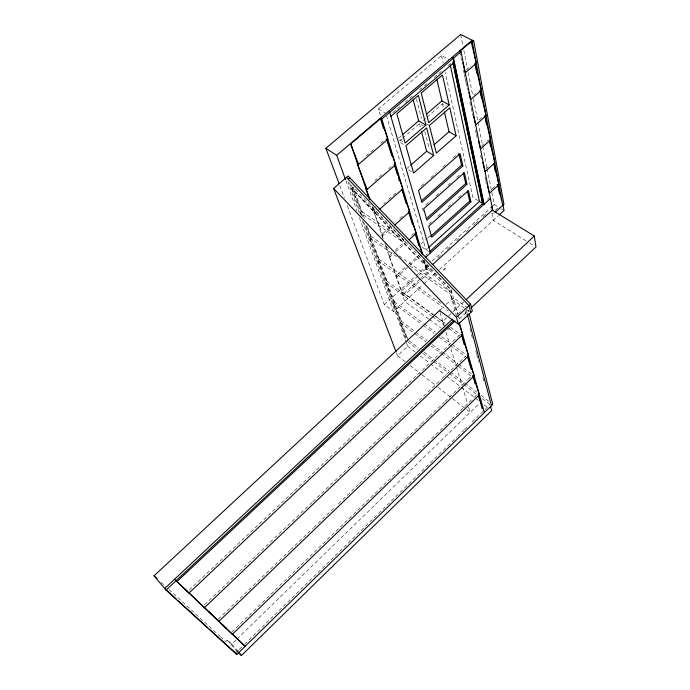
<?xml version="1.0" encoding="UTF-8"?>
<svg xmlns="http://www.w3.org/2000/svg" width="690" height="690" viewBox="0 0 690 690"><rect width="100%" height="100%" fill="white"/><g stroke="black" fill="none" stroke-linecap="round" stroke-linejoin="round"><path stroke-width="0.52" stroke-dasharray="3.45 2.59" d="M236.316 652.3L238.576 650.092M239.335 649.359L242.354 646.409M244.631 644.184L273.939 615.566M274.715 614.816L456.754 437.106M457.522 436.347L463.697 430.327M464.465 429.577L469.096 425.057M472.176 422.038L482.974 411.499M485.105 409.429L490.055 404.59M237.981 651.446L231.719 644.158L236.36 639.647M237.136 638.897L479.119 403.607M231.866 632.075L450.898 419.908M451.674 419.166L473.34 398.173M474.116 397.423L477.989 393.671M231.719 644.158L227.321 640.096L225.768 641.596L221.041 637.258M218.29 619.206L289.653 550.655M290.43 549.904L312.924 528.298M313.691 527.548L335.418 506.684M338.514 503.709L358.679 484.337M359.456 483.587L381.95 461.981M382.726 461.239L405.22 439.625M405.996 438.883L420.736 424.721M421.512 423.979L428.49 417.269M429.266 416.527L444.006 402.373M444.783 401.623L467.277 380.018M468.053 379.267L471.925 375.541M204.602 604.742L295.734 517.966M296.519 517.224L312.096 502.389M312.872 501.647L368.175 448.983M368.96 448.241L384.537 433.406M385.313 432.665L400.89 417.829M401.675 417.088L441.393 379.267M442.178 378.525L465.543 356.273M189.163 590.088L460.368 334.271M447.405 330.062L449.759 327.853M459.169 319.03L468.57 310.215M458.108 313.907L462.904 309.413M405.159 361.672L397.561 355.755L407.704 346.302L406.608 343.266M444.015 325.473L442.808 321.437L452.183 312.682M452.968 311.949L463.913 301.728M439.521 310.595L443.368 307.024M446.309 304.29L453.356 297.744L467.527 307.688L468.614 311.846M456.582 316.175L449.57 291.085L451.113 289.653L358.36 192.493M458.35 315.77L450.466 294.311L452.01 292.879L450.906 289.852L402.391 241.655L351.676 188.336L403.961 240.249L402.391 241.655L360.413 212.874L361.948 211.528L350.994 186.783M407.963 339.842L400.002 322.506L401.313 321.298L392.946 302.97L394.301 301.737L385.494 282.348L386.892 281.089L377.62 260.527L379.06 259.242L369.271 237.403L370.754 236.092L366.019 225.449M347.346 205.767L384.278 304.583L393.619 311.561L423.005 284.66M423.677 284.047L435.709 273.024M439.487 269.566L498.456 215.591M419.925 279.088L402.494 295.001L403.685 295.872L421.133 279.933M420.719 278.363L427.058 272.576L423.022 259.224M495.351 210.252L497.68 208.121M421.918 279.209L428.266 273.421L423.289 259.164M384.278 304.583L415.346 276.302M416.139 275.577L428.085 264.693M432.069 261.07L491.013 207.405M491.815 206.681L494.204 204.507L487.338 169.662M417.89 276.017L401.192 291.232L435.002 315.779M418.683 275.301L429.051 265.848M437.736 257.939L441.747 254.291M447.215 249.306L451.286 245.597M456.694 240.672L460.825 236.903M466.164 232.038L470.364 228.209M473.547 225.311L475.134 223.862M475.643 223.405L479.912 219.515M483.086 216.626L487.485 212.615M425.894 268.729L427.11 269.566L429.473 267.41M425.609 255.369L427.076 254.032M487.571 199.186L489.158 197.745M403.685 295.872L395.913 275.897L407.747 265.193M408.54 264.477L420.374 253.773M492.082 188.905L496.86 184.592M427.61 248.374L426.015 249.815L386.693 116.429M395.913 275.897L397.13 276.768L408.972 266.047M409.765 265.339L421.607 254.619M421.124 243.975L426.696 238.956M427.49 238.24L429.879 236.092M429.007 224.06L432.182 221.214M437.745 216.22L441.712 212.658M448.069 206.957L452.83 202.679M458.393 197.694L463.163 193.416M397.13 276.768L388.988 255.792L392.136 252.971M395.284 250.151L405.513 240.982M411.809 235.342L414.957 232.521M486.01 168.852L488.279 166.825M388.988 255.792L390.23 256.663L394.956 252.428M395.741 251.721L405.979 242.544M425.618 205.12L430.396 200.868M435.977 195.9L440.755 191.648M447.922 185.265L451.113 182.427M456.685 177.459L459.876 174.63M383.243 238.602L381.691 234.591L390.333 226.915M399.769 218.549L403.702 215.064M481.491 146.064L483.819 143.994M486.924 141.243L488.477 139.872M381.691 234.591L382.959 235.463L391.61 227.786M421.228 186.119L424.428 183.299M430.819 177.649L436.416 172.707M442.816 167.058L446.016 164.237M453.209 157.889L458.807 152.947M382.959 235.463L373.98 212.209L375.602 210.786M383.7 203.679L385.322 202.256M388.556 199.419L397.466 191.596M479.119 119.939L484.708 115.04M373.98 212.209L375.274 213.081L376.852 211.701M406.634 168.714L409.834 165.919M374.756 180.806L382.053 174.466M388.548 168.834L393.412 164.617M473.814 94.858L475.341 93.529M399.545 140.795L401.925 138.742M402.727 138.052L419.434 123.657L423.039 125.761M422.987 120.595L426.248 117.783M427.067 117.084L442.549 103.742L446.189 105.768M398.742 138.026L401.934 135.275M366.157 155.811L374.291 148.833M380.802 143.253L385.693 139.061M466.207 70.044L470.916 66.007M392.748 112.746L400.062 106.519M404.944 102.37L412.266 96.143M419.589 89.916L428.533 82.308M434.226 77.47L443.17 69.854M448.052 65.705L452.933 61.557M380.285 115.126L378.43 108.977L441.54 55.614L449.112 59.564M426.679 123.915L429.387 125.485M378.43 108.977L385.779 113.324M399.734 139.794L403.305 141.959M400.528 142.571L404.099 144.736M494.204 204.507L500.448 208.32M501.337 208.863L504.019 210.502M478.265 200.721L472.823 197.375L445.248 72.415M492.246 213.081L493.488 213.848M525.987 240.758L493.255 220.352L491.642 212.373M529.618 243.027L534.164 245.856M408.368 169.8L411.852 171.983M421.97 247.063L428.395 251.427M361.948 211.528L403.961 240.249M427.058 272.576L428.266 273.421M370.754 236.092L390.186 249.677M399.018 255.843L452.01 292.879M369.271 237.403L396.629 256.577M409.869 265.857L450.466 294.311M451.829 299.167L465.612 308.87M466.466 309.474L470.778 312.501M379.06 259.242L441.798 303.971M377.62 260.527L448.155 310.949M435.864 316.408L442.808 321.437M386.892 281.089L432.992 314.562M433.863 315.192L445.171 323.403M450.398 327.198L460.834 334.771M385.494 282.348L431.569 315.882M432.44 316.52L444.61 325.378M448.957 328.544L459.393 336.134M428.697 318.987L404.702 301.418L384.813 243.673M429.56 319.608L440.694 327.767M394.301 301.737L423.522 323.317M424.376 323.946L435.554 332.201M441.565 336.642L451.018 343.62M451.881 344.258L466.492 355.048M392.946 302.97L422.151 324.585M423.005 325.223L434.174 333.486M439.332 337.307L449.639 344.931M450.492 345.569L465.957 357.015M401.313 321.298L415.07 331.605M415.923 332.252L427.101 340.636M432.259 344.5L441.712 351.589M442.566 352.236L458.039 363.837M458.902 364.475L471.796 374.144M400.002 322.506L413.741 332.839M414.604 333.486L425.773 341.878M430.922 345.75L440.375 352.849M441.229 353.496L457.556 365.76M458.41 366.407L471.296 376.093M408.816 340.489L419.02 348.252M424.117 352.133L449.63 371.531M450.484 372.177L476.842 392.231M481.077 395.456L489.443 401.822M407.54 341.679L417.735 349.451M422.832 353.34L433.035 361.112M433.881 361.758L448.327 372.773M449.181 373.419L462.774 383.787M463.628 384.434L477.221 394.801M482.267 398.648L489.788 404.383M407.704 346.302L415.337 352.15M420.426 356.049L429.749 363.19M430.595 363.837L445.852 375.524M446.706 376.171L460.264 386.564M461.118 387.211L474.677 397.604M475.531 398.251L478.92 400.847M484.009 404.745L487.407 407.35M410.222 365.622L421.193 374.178M422.03 374.834L437.219 386.676M438.064 387.332L451.57 397.863M452.416 398.518L465.914 409.049M466.759 409.705L470.132 412.335L467.967 405.142M161.115 582.334L165.841 586.664M168.998 589.553L220.248 636.534M357.618 191.717L353.168 187.05L351.581 188.422L449.57 291.085M227.321 640.096L237.119 651.515M360.413 212.874L362.569 217.712M385.184 243.622L390.23 256.663M373.005 207.198L375.274 213.081M396.414 352.745L397.561 355.755M339.808 185.601L344.336 197.694M345.871 180.53L356.885 210.769M359.456 217.824L393.619 311.561M347.941 181.384L359.309 212.753M362.233 220.809L406.238 342.257M351.365 185.067L363.38 218.471M365.933 225.552L406.729 338.902M349.589 182.885L361.12 214.832M363.596 221.68L406.686 341.032M353.125 186.93L364.38 218.325M367.287 226.423L407.238 337.815M371.945 206.293L382.726 237.619M424.178 259.845L427.11 269.566M440.142 312.648L443.851 324.981M446.016 332.175L449.725 344.508M450.967 348.623L456.219 366.088M456.53 367.115L462.093 385.615M462.404 386.642L467.656 404.116M422.427 207.957L423.608 212.097M451.113 289.653L457.936 314.269M458.22 315.304L459.652 320.462M465.224 311.121L466.328 315.287M469.907 328.742L472.676 339.17M475.712 350.589L476.54 353.703M476.79 354.651L478.748 362.009M482.845 377.447L483.949 381.587M466.259 310.172L467.354 314.321M419.434 123.657L420.503 127.745M416.45 99.093L421.452 118.482M424.807 131.531L429.292 148.937M442.549 103.742L443.506 107.89M441.54 55.614L443.161 62.971M459.816 52.035L461.515 60.479M463.43 69.983L464.068 73.149M464.267 74.123L464.922 77.375M465.095 78.237L465.767 81.601M465.923 82.36L467.475 90.045M469.873 101.991L472.572 115.385M475.548 130.168L476.186 133.334M476.402 134.395L477.04 137.56M480.628 155.362L481.292 158.674M484.992 177.063L485.613 180.15M485.82 181.177L486.45 184.273M460.722 34.5L463.007 46.118M463.835 50.336L467.372 68.293M468.208 72.51L472.572 94.685M473.409 98.912L477.773 121.086M477.98 122.139L482.56 145.374M482.767 146.427L487.131 168.601"/><path stroke-width="1.03" d="M237.843 652.179L241.457 655.5L491.659 410.602L490.555 406.462M440.013 310.146L154.017 575.822L166.031 590.097L236.791 654.482L492.789 404.366L469.157 313.924M176.864 581.687L454.952 321.057M470.925 308.007L535.983 246.994L534.284 236.032L491.944 209.933M439.521 310.595L458.376 324.153L472.322 311.052L470.563 304.195L348.088 175.959L333.589 188.405L396.026 351.745M452.597 319.056L164.677 588.492L176.623 599.369M458.376 324.153L456.478 317.383L470.563 304.195M166.031 590.097L453.822 320.531M466.259 299.538L534.284 236.032M499.25 214.866L504.019 210.502L502.829 204.154M443.661 269.954L445.257 268.488M495.041 212.434L503.959 204.283L473.711 40.96L460.722 34.5L325.87 148.29L339.057 183.583M432.639 264.529L492.677 209.786L461.049 51.716L459.6 50.974M429.284 252.031L482.827 203.49M425.359 257.543L490.418 198.513M428.412 247.65L479.464 201.454L450.234 64.817M430.517 236.403L469.666 201.092L467.363 190.871M470.916 201.868L431.75 237.222L428.663 226.311L468.398 190.63L470.916 201.868L469.666 201.092M426.472 218.626L465.707 183.514L463.283 172.767M466.975 184.29L426.92 220.162L423.695 208.777L464.353 172.569L466.975 184.29L465.707 183.514M409.127 239.723L416.208 233.367L408.756 211.856M462.869 165.954L421.883 202.36L418.52 190.466L460.127 153.715L462.869 165.954L461.567 165.186L459.04 153.965M421.409 200.825L461.567 165.186M394.758 224.992L409.696 211.727L401.856 189.034L406.315 203.93M433.674 155.474L413.595 173.069L405.884 145.823L426.644 127.857L433.674 155.474L426.644 151.248L421.573 131.833M456.107 135.818L436.33 153.145L429.387 125.485L449.828 107.804L456.107 135.818L449.018 131.73L444.464 112.03M379.215 209.631L402.831 188.888L394.568 164.91M410.636 165.221L426.644 151.248M434.027 144.805L449.018 131.73M369.987 199.341L365.829 188.543L367.158 189.422L395.56 164.755L386.849 139.38M425.928 125.054L405.099 143.046L396.828 113.841L418.39 95.47L425.928 125.054L418.701 120.854L413.112 99.455M449.19 104.949L428.68 122.673L421.245 93.038L442.463 74.951L449.19 104.949L441.893 100.895L436.882 79.203M348.252 179.193L349.856 177.813M402.736 134.593L418.701 120.854M426.17 114.428L441.893 100.895M358.559 164.358L387.875 139.208L380.759 118.413L350.736 143.917L358.559 164.358L357.204 163.487L367.158 189.422M390.894 116.343L454.374 62.307M345.5 179.521L336.686 155.328L472.253 40.236M459.963 51.164L471.218 41.607L476.273 63.377L465.276 72.812L462.749 62.505M422.651 254.765L381.812 119.042L461.049 51.716M497.904 184.894L502.803 205.344L472.305 42.15L473.711 40.96M472.305 42.15L470.856 41.426L471.253 43.548M452.054 57.382L453.502 58.133L484.061 204.283L479.171 201.282M451.803 57.598L453.244 58.348L483.845 204.482L482.586 203.705L452.907 62.85M388.323 111.495L389.721 112.315L430.508 252.868M381.812 119.042L380.414 118.206L383.519 128.487M350.736 143.917L369.564 199.393M325.87 148.29L336.686 155.328M178.218 600.817L207.681 627.659M209.277 629.107L235.557 653.042M154.017 575.822L157.173 578.72M184.575 588.699L186.843 590.856M196.089 599.627L199.953 603.293M208.829 611.711L212.943 615.618M222.042 624.243L225.958 627.952M235.601 637.103L240.103 641.372M231.831 633.541L245.105 646.366L174.579 579.229M218.256 620.664L232.357 634.291L479.421 394.766L473.038 375.8M203.8 606.95L218.808 621.44L474.177 375.903L467.441 355.798M188.361 592.305L204.361 607.752L468.614 355.902L461.489 334.547L464.267 344.664M176.631 581.256L188.931 593.124L462.697 334.659L458.971 323.412M346.484 177.339L469.002 305.653L470.778 312.501M333.589 188.405L456.478 317.383M238.671 652.257L241.457 655.5M234.16 651.403L236.791 654.482M415.311 233.539L422.392 253.903M478.325 394.671L484.38 412.586L459.462 323.032M386.624 138.768L391.748 155.733M394.395 164.47L397.561 174.975M398.432 177.839L399.363 180.927M408.687 211.77L412.465 224.276M415.207 233.358L418.934 245.692M467.38 355.79L471.158 369.279M472.883 375.455L475.203 383.744M478.265 394.663L482.146 408.532M467.354 314.321L491.461 405.66M491.694 206.733L492.72 210.795M487.58 186.153L489.374 193.278L498.93 184.627L493.807 163.116L495.377 171.741M478.437 140.639L480.49 148.885L490.581 139.932L484.949 116.075L486.484 124.485M482.75 162.443L485.044 171.646L494.859 162.849L489.495 140.208M473.625 116.55L475.695 124.899L486.07 115.782L480.154 90.614M468.872 92.443L470.623 99.576L481.31 90.304L475.082 63.67M453.166 62.643L465.991 123.614M466.431 125.701L482.577 202.463M475.039 63.678L476.833 73.209M480.102 90.58L481.637 98.73M489.391 139.958L490.616 146.47M497.766 184.454L499.56 193.994"/></g></svg>
